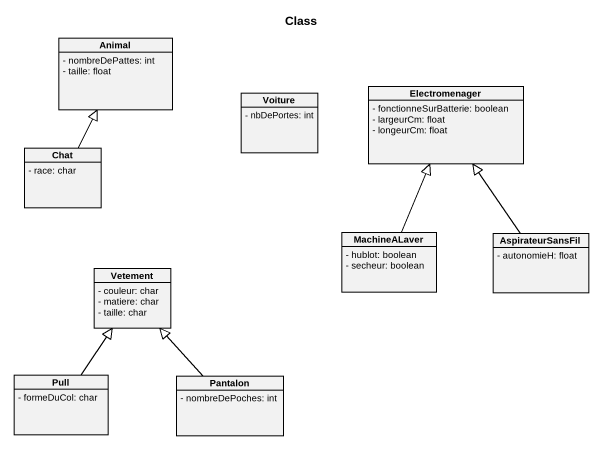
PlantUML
@startuml
title Class
hide circle
hide empty members
skinparam classAttributeIconSize 0
class Animal {
  - nombreDePattes: int
  - taille: float
}
class Voiture {
  - nbDePortes: int
}
class Electromenager {
  - fonctionneSurBatterie: boolean
  - largeurCm: float
  - longeurCm: float
}
class Chat {
  - race: char
}
class MachineALaver {
  - hublot: boolean
  - secheur: boolean
}
class AspirateurSansFil {
  - autonomieH: float
}
class Vetement {
  - couleur: char
  - matiere: char
  - taille: char
}
class Pull {
  - formeDuCol: char
}
class Pantalon {
  - nombreDePoches: int
}
Chat -up-|> Animal
MachineALaver -up-|> Electromenager
AspirateurSansFil -up-|> Electromenager
Pull -up-|> Vetement
Pantalon -up-|> Vetement
@enduml
